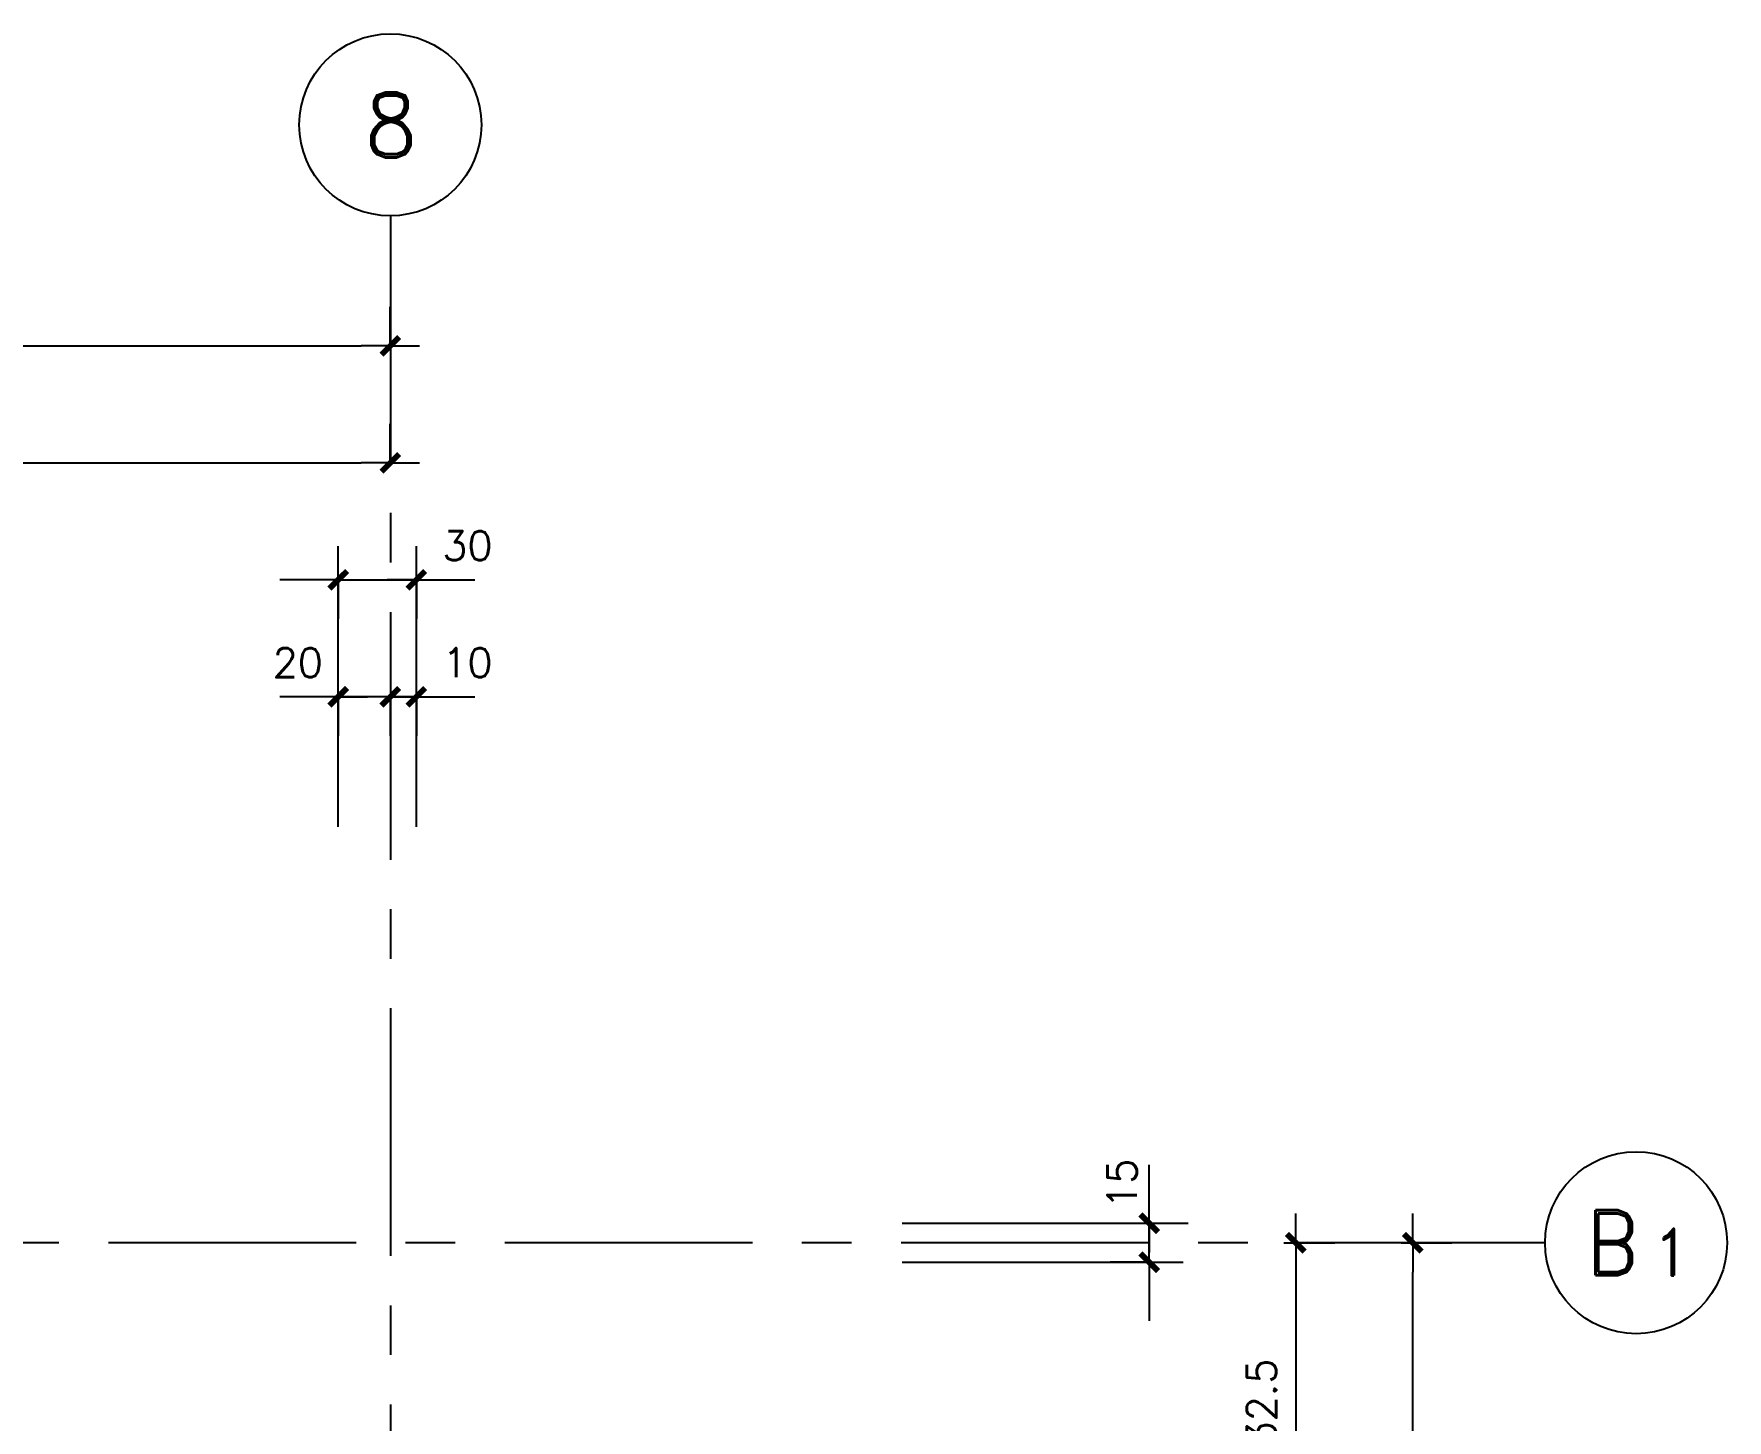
# Model space of a CAD drawing. Header units: millimetres. Extents: x -656330 to -652130, y 68248 to 71298.
# Drawn here: x -653562 to -652911, y 70765 to 71298 of the extents above; entities that cross this region are included whole.
import ezdxf
from ezdxf.enums import TextEntityAlignment as Align

# ---------------------------------------------------------------- set-up
doc = ezdxf.new("R2010")
doc.units = ezdxf.units.MM
doc.header["$LTSCALE"] = 30
doc.linetypes.add('CENTER', pattern=[50.8, 31.75, -6.35, 6.35, -6.35])
for name, color, linetype in [('A-LINEA 015', 6, 'Continuous'), ('COTAS', 5, 'Continuous'), ('Cotas2', 1, 'Continuous'), ('EJES', 1, 'CENTER')]:
    doc.layers.add(name, color=color, linetype=linetype)
doc.styles.add('ROMAND', font='romand')
doc.styles.add('ROMANS', font='romans')
doc.dimstyles.new('ING-50', dxfattribs={"dimscale": 5, "dimtxt": 2.25, "dimasz": 2.25, "dimexe": 3, "dimexo": 0, "dimgap": 1.5, "dimtad": 1, "dimdec": 1, "dimzin": 12, "dimdsep": 46, "dimtxsty": 'ROMANS', "dimblk1": 'TICK1', "dimblk2": 'TICK1', "dimsah": 1, "dimcen": 0.09, "dimclrd": 2, "dimclre": 1, "dimclrt": 3, "dimadec": 1, "dimazin": 3, "dimtfac": 1, "dimtdec": 1, "dimtix": 1, "dimtmove": 2, "dimatfit": 3, "dimfxl": 3, "dimtolj": 1, "dimtzin": 12, "dimarcsym": 0})

# ---------------------------------------------------------------- blocks, each defined once
blk = doc.blocks.new('TICK1')
at = {"color": 2}
for points in [[(0, 0), (-1, 0)], [(0, 0), (1, 0)]]:
    blk.add_lwpolyline(points, dxfattribs=at)
at = {"color": 2, "const_width": 0.2}
blk.add_lwpolyline([(-0.3, -0.3), (0.3, 0.3)], dxfattribs=at)
blk = doc.blocks.new('*D24')
at = {"layer": 'COTAS', "color": 1, "lineweight": -2}
for p, q in [((-653424.65, 71178.25), (-653424.65, 71193.25)), ((-655794.65, 71178.25), (-655794.65, 71163.25))]:
    blk.add_line(p, q, dxfattribs=at)
at = {"layer": 'COTAS', "color": 2, "lineweight": -2}
blk.add_line((-655783.4, 71178.25), (-653435.9, 71178.25), dxfattribs=at)
at = {"layer": 'Defpoints', "color": 0}
for p in [(-655794.65, 71178.25), (-653424.65, 71178.25), (-653424.65, 71178.25)]:
    blk.add_point(p, dxfattribs=at)
at = {"layer": 'COTAS', "color": 2, "lineweight": -2, "xscale": 11.25, "yscale": 11.25, "zscale": 11.25, "rotation": 180}
blk.add_blockref('TICK1', (-655794.65, 71178.25), dxfattribs=at)
at = {"layer": 'COTAS', "color": 2, "lineweight": -2, "xscale": 11.25, "yscale": 11.25, "zscale": 11.25}
blk.add_blockref('TICK1', (-653424.65, 71178.25), dxfattribs=at)
at = {"layer": 'COTAS', "color": 3, "insert": (-654609.65, 71191.38), "char_height": 11.25, "attachment_point": 5, "style": 'ROMANS'}
blk.add_mtext('\\A1;2370', dxfattribs=at)
blk = doc.blocks.new('*D31')
at = {"layer": 'COTAS', "color": 1, "lineweight": -2}
for p, q in [((-653036.02, 70833.25), (-653016.52, 70833.25)), ((-653036.02, 68828.25), (-653016.52, 68828.25))]:
    blk.add_line(p, q, dxfattribs=at)
at = {"layer": 'COTAS', "color": 2, "lineweight": -2}
blk.add_line((-653031.52, 68839.5), (-653031.52, 70822), dxfattribs=at)
at = {"layer": 'Defpoints', "color": 0}
for p in [(-653036.02, 70833.25), (-653031.52, 70833.25), (-653036.02, 68828.25)]:
    blk.add_point(p, dxfattribs=at)
at = {"layer": 'COTAS', "color": 2, "lineweight": -2, "xscale": 11.25, "yscale": 11.25, "zscale": 11.25}
for p, rotation in [((-653031.52, 70833.25), 90), ((-653031.52, 68828.25), 270)]:
    blk.add_blockref('TICK1', p, dxfattribs=dict(at, rotation=rotation))
at = {"layer": 'COTAS', "color": 3, "insert": (-653044.65, 69830.75), "char_height": 11.25, "attachment_point": 5, "rotation": 90, "style": 'ROMANS'}
blk.add_mtext('\\A1;2005', dxfattribs=at)
blk = doc.blocks.new('eje-3')
at = {"color": 3, "linetype": 'Continuous'}
blk.add_circle((0, 0), 35, dxfattribs=at)
at = {"color": 5, "linetype": 'Continuous', "style": 'ROMAND'}
for height, p in [(25, (-9.19, 0)), (18, (13.69, -3.58))]:
    blk.add_attdef('0', text='', height=height, dxfattribs=at).set_placement(p, align=Align.MIDDLE)
blk = doc.blocks.new('*D94')
at = {"layer": 'COTAS', "color": 2, "lineweight": -2}
for p, q in [((-653132.84, 70852), (-653132.84, 70863.25)), ((-653132.84, 70825.75), (-653132.84, 70840.75)), ((-653132.84, 70814.5), (-653132.84, 70803.25))]:
    blk.add_line(p, q, dxfattribs=at)
at = {"layer": 'COTAS', "color": 1, "lineweight": -2}
for p, q in [((-653132.84, 70840.75), (-653117.84, 70840.75)), ((-653132.84, 70825.75), (-653147.84, 70825.75))]:
    blk.add_line(p, q, dxfattribs=at)
at = {"layer": 'Defpoints', "color": 0}
for p in [(-653132.84, 70840.75), (-653132.84, 70840.75), (-653132.84, 70825.75)]:
    blk.add_point(p, dxfattribs=at)
at = {"layer": 'COTAS', "color": 2, "lineweight": -2, "xscale": 11.25, "yscale": 11.25, "zscale": 11.25}
for p, rotation in [((-653132.84, 70840.75), 270), ((-653132.84, 70825.75), 90)]:
    blk.add_blockref('TICK1', p, dxfattribs=dict(at, rotation=rotation))
at = {"layer": 'COTAS', "color": 3, "insert": (-653143.28, 70855.96), "char_height": 11.25, "attachment_point": 5, "rotation": 90, "style": 'ROMANS'}
blk.add_mtext('\\A1;15', dxfattribs=at)
blk = doc.blocks.new('*D135')
at = {"layer": 'COTAS', "color": 1, "lineweight": -2}
for p, q in [((-653081.02, 70833.25), (-653061.52, 70833.25)), ((-653081.02, 70700.75), (-653061.52, 70700.75))]:
    blk.add_line(p, q, dxfattribs=at)
at = {"layer": 'COTAS', "color": 2, "lineweight": -2}
blk.add_line((-653076.52, 70822), (-653076.52, 70712), dxfattribs=at)
at = {"layer": 'Defpoints', "color": 0}
for p in [(-653081.02, 70833.25), (-653081.02, 70700.75), (-653076.52, 70700.75)]:
    blk.add_point(p, dxfattribs=at)
at = {"layer": 'COTAS', "color": 2, "lineweight": -2, "xscale": 11.25, "yscale": 11.25, "zscale": 11.25}
for p, rotation in [((-653076.52, 70833.25), 90), ((-653076.52, 70700.75), 270)]:
    blk.add_blockref('TICK1', p, dxfattribs=dict(at, rotation=rotation))
at = {"layer": 'COTAS', "color": 3, "insert": (-653089.65, 70767), "char_height": 11.25, "attachment_point": 5, "rotation": 90, "style": 'ROMANS'}
blk.add_mtext('\\A1;132.5', dxfattribs=at)
blk = doc.blocks.new('EJE-1')
at = {"color": 3, "linetype": 'Continuous'}
blk.add_circle((0, 0), 35, dxfattribs=at)
at = {"color": 5, "linetype": 'Continuous', "style": 'ROMAND'}
blk.add_attdef('0', text='', height=25, dxfattribs=at).set_placement((0.23, 0), align=Align.MIDDLE)
blk = doc.blocks.new('*D197')
at = {"layer": 'COTAS', "color": 1, "lineweight": -2}
for p, q in [((-653424.65, 71133.25), (-653424.65, 71148.25)), ((-653777.15, 71133.25), (-653777.15, 71118.25))]:
    blk.add_line(p, q, dxfattribs=at)
at = {"layer": 'COTAS', "color": 2, "lineweight": -2}
blk.add_line((-653765.9, 71133.25), (-653435.9, 71133.25), dxfattribs=at)
at = {"layer": 'Defpoints', "color": 0}
for p in [(-653777.15, 71133.25), (-653424.65, 71133.25), (-653424.65, 71133.25)]:
    blk.add_point(p, dxfattribs=at)
at = {"layer": 'COTAS', "color": 2, "lineweight": -2, "xscale": 11.25, "yscale": 11.25, "zscale": 11.25, "rotation": 180}
blk.add_blockref('TICK1', (-653777.15, 71133.25), dxfattribs=at)
at = {"layer": 'COTAS', "color": 2, "lineweight": -2, "xscale": 11.25, "yscale": 11.25, "zscale": 11.25}
blk.add_blockref('TICK1', (-653424.65, 71133.25), dxfattribs=at)
at = {"layer": 'COTAS', "color": 3, "insert": (-653600.9, 71146.38), "char_height": 11.25, "attachment_point": 5, "style": 'ROMANS'}
blk.add_mtext('\\A1;352.5', dxfattribs=at)
blk = doc.blocks.new('*D201')
at = {"layer": 'COTAS', "color": 2, "lineweight": -2}
for p, q in [((-653455.9, 71088.25), (-653467.15, 71088.25)), ((-653444.65, 71088.25), (-653414.65, 71088.25)), ((-653403.4, 71088.25), (-653392.15, 71088.25))]:
    blk.add_line(p, q, dxfattribs=at)
at = {"layer": 'COTAS', "color": 1, "lineweight": -2}
for p, q in [((-653444.65, 71088.25), (-653444.65, 71073.25)), ((-653414.65, 71088.25), (-653414.65, 71073.25))]:
    blk.add_line(p, q, dxfattribs=at)
at = {"layer": 'Defpoints', "color": 0}
for p in [(-653444.65, 71088.25), (-653414.65, 71088.25), (-653414.65, 71088.25)]:
    blk.add_point(p, dxfattribs=at)
at = {"layer": 'COTAS', "color": 2, "lineweight": -2, "xscale": 11.25, "yscale": 11.25, "zscale": 11.25}
blk.add_blockref('TICK1', (-653444.65, 71088.25), dxfattribs=at)
at = {"layer": 'COTAS', "color": 2, "lineweight": -2, "xscale": 11.25, "yscale": 11.25, "zscale": 11.25, "rotation": 180}
blk.add_blockref('TICK1', (-653414.65, 71088.25), dxfattribs=at)
at = {"layer": 'COTAS', "color": 3, "insert": (-653395.02, 71101.38), "char_height": 11.25, "attachment_point": 5, "style": 'ROMANS'}
blk.add_mtext('\\A1;30', dxfattribs=at)
blk = doc.blocks.new('*D239')
at = {"layer": 'COTAS', "color": 2, "lineweight": -2}
for p, q in [((-653435.9, 71043.25), (-653447.15, 71043.25)), ((-653424.65, 71043.25), (-653414.65, 71043.25)), ((-653403.4, 71043.25), (-653392.15, 71043.25))]:
    blk.add_line(p, q, dxfattribs=at)
at = {"layer": 'COTAS', "color": 1, "lineweight": -2}
for p, q in [((-653424.65, 71043.25), (-653424.65, 71028.25)), ((-653414.65, 71043.25), (-653414.65, 71028.25))]:
    blk.add_line(p, q, dxfattribs=at)
at = {"layer": 'Defpoints', "color": 0}
for p in [(-653424.65, 71043.25), (-653414.65, 71043.25), (-653414.65, 71043.25)]:
    blk.add_point(p, dxfattribs=at)
at = {"layer": 'COTAS', "color": 2, "lineweight": -2, "xscale": 11.25, "yscale": 11.25, "zscale": 11.25}
blk.add_blockref('TICK1', (-653424.65, 71043.25), dxfattribs=at)
at = {"layer": 'COTAS', "color": 2, "lineweight": -2, "xscale": 11.25, "yscale": 11.25, "zscale": 11.25, "rotation": 180}
blk.add_blockref('TICK1', (-653414.65, 71043.25), dxfattribs=at)
at = {"layer": 'COTAS', "color": 3, "insert": (-653395.02, 71056.38), "char_height": 11.25, "attachment_point": 5, "style": 'ROMANS'}
blk.add_mtext('\\A1;10', dxfattribs=at)
blk = doc.blocks.new('*D240')
at = {"layer": 'COTAS', "color": 2, "lineweight": -2}
for p, q in [((-653455.9, 71043.25), (-653467.15, 71043.25)), ((-653424.65, 71043.25), (-653444.65, 71043.25)), ((-653413.4, 71043.25), (-653402.15, 71043.25))]:
    blk.add_line(p, q, dxfattribs=at)
at = {"layer": 'COTAS', "color": 1, "lineweight": -2}
for p, q in [((-653444.65, 71043.25), (-653444.65, 71028.25)), ((-653424.65, 71043.25), (-653424.65, 71028.25))]:
    blk.add_line(p, q, dxfattribs=at)
at = {"layer": 'Defpoints', "color": 0}
for p in [(-653444.65, 71043.25), (-653444.65, 71043.25), (-653424.65, 71043.25)]:
    blk.add_point(p, dxfattribs=at)
at = {"layer": 'COTAS', "color": 2, "lineweight": -2, "xscale": 11.25, "yscale": 11.25, "zscale": 11.25}
blk.add_blockref('TICK1', (-653444.65, 71043.25), dxfattribs=at)
at = {"layer": 'COTAS', "color": 2, "lineweight": -2, "xscale": 11.25, "yscale": 11.25, "zscale": 11.25, "rotation": 180}
blk.add_blockref('TICK1', (-653424.65, 71043.25), dxfattribs=at)
at = {"layer": 'COTAS', "color": 3, "insert": (-653460.24, 71056.38), "char_height": 11.25, "attachment_point": 5, "style": 'ROMANS'}
blk.add_mtext('\\A1;20', dxfattribs=at)

msp = doc.modelspace()

# ---------------------------------------------------------------- linework, layer by layer
at = {"layer": 'Cotas2'}
for p, q in [((-653444.648, 70993.253), (-653444.648, 71101.249)), ((-653414.648, 70993.253), (-653414.648, 71101.249)), ((-653227.837, 70840.753), (-653119.841, 70840.753)), ((-653227.837, 70825.753), (-653119.841, 70825.753))]:
    msp.add_line(p, q, dxfattribs=at)
at = {"layer": 'EJES', "ltscale": 0.1}
for p, q in [((-653424.648, 71228.253), (-653424.648, 68448.253)), ((-652980.622, 70833.253), (-654644.874, 70833.253))]:
    msp.add_line(p, q, dxfattribs=at)

# ---------------------------------------------------------------- block references
at = {"layer": 'A-LINEA 015', "ltscale": 0.5}
msp.add_blockref('EJE-1', (-653424.648, 71263.253), dxfattribs=at).add_auto_attribs({'0': '8'})
ref = msp.add_blockref('eje-3', (-652945.622, 70833.253), dxfattribs=at)
ref.add_attrib('0', 'B', dxfattribs={"layer": '0', "color": 5, "linetype": 'Continuous', "height": 25, "style": 'ROMAND'}).set_placement((-652954.813, 70833.253), align=Align.MIDDLE)
ref.add_attrib('0', '1', dxfattribs={"layer": '0', "color": 5, "linetype": 'Continuous', "height": 18, "style": 'ROMAND'}).set_placement((-652931.936, 70829.67), align=Align.MIDDLE)

# ---------------------------------------------------------------- dimensions: what is measured, and where the dimension line sits
at = {"layer": 'COTAS'}
for base, p1, p2, picture, middle in [((-653424.648, 71178.253), (-655794.648, 71178.253), (-653424.648, 71178.253), '*D24', (-654609.648, 71191.378)), ((-653424.648, 71133.253), (-653777.148, 71133.253), (-653424.648, 71133.253), '*D197', (-653600.898, 71146.378))]:
    dim = msp.add_linear_dim(base=base, p1=p1, p2=p2, dimstyle='ING-50', dxfattribs=at)
    dim.commit()
    dim.dimension.update_dxf_attribs({"geometry": picture, "text_midpoint": middle})
for base, p1, p2, picture, middle in [((-653414.648, 71088.253), (-653444.648, 71088.253), (-653414.648, 71088.253), '*D201', (-653395.022, 71101.378)), ((-653414.648, 71043.253), (-653424.648, 71043.253), (-653414.648, 71043.253), '*D239', (-653395.022, 71056.378))]:
    dim = msp.add_linear_dim(base=base, p1=p1, p2=p2, dimstyle='ING-50', dxfattribs=at)
    dim.commit()
    dim.dimension.update_dxf_attribs({"geometry": picture, "text_midpoint": middle, "dimtype": 160})
for base, p1, p2, angle, picture, middle in [((-653444.648, 71043.253), (-653424.648, 71043.253), (-653444.648, 71043.253), 180, '*D240', (-653460.245, 71056.378)), ((-653132.837, 70840.753), (-653132.837, 70825.753), (-653132.837, 70840.753), 90, '*D94', (-653143.283, 70855.958))]:
    dim = msp.add_linear_dim(base=base, p1=p1, p2=p2, angle=angle, dimstyle='ING-50', dxfattribs=at)
    dim.commit()
    dim.dimension.update_dxf_attribs({"geometry": picture, "text_midpoint": middle, "dimtype": 160})
for base, p1, p2, angle, picture, middle in [((-653076.525, 70700.753), (-653081.025, 70833.253), (-653081.025, 70700.753), 270, '*D135', (-653089.65, 70767.003)), ((-653031.525, 70833.253), (-653036.025, 68828.253), (-653036.025, 70833.253), 90, '*D31', (-653044.65, 69830.753))]:
    dim = msp.add_linear_dim(base=base, p1=p1, p2=p2, angle=angle, dimstyle='ING-50', dxfattribs=at)
    dim.commit()
    dim.dimension.update_dxf_attribs({"geometry": picture, "text_midpoint": middle})

doc.saveas('drawing.dxf')
